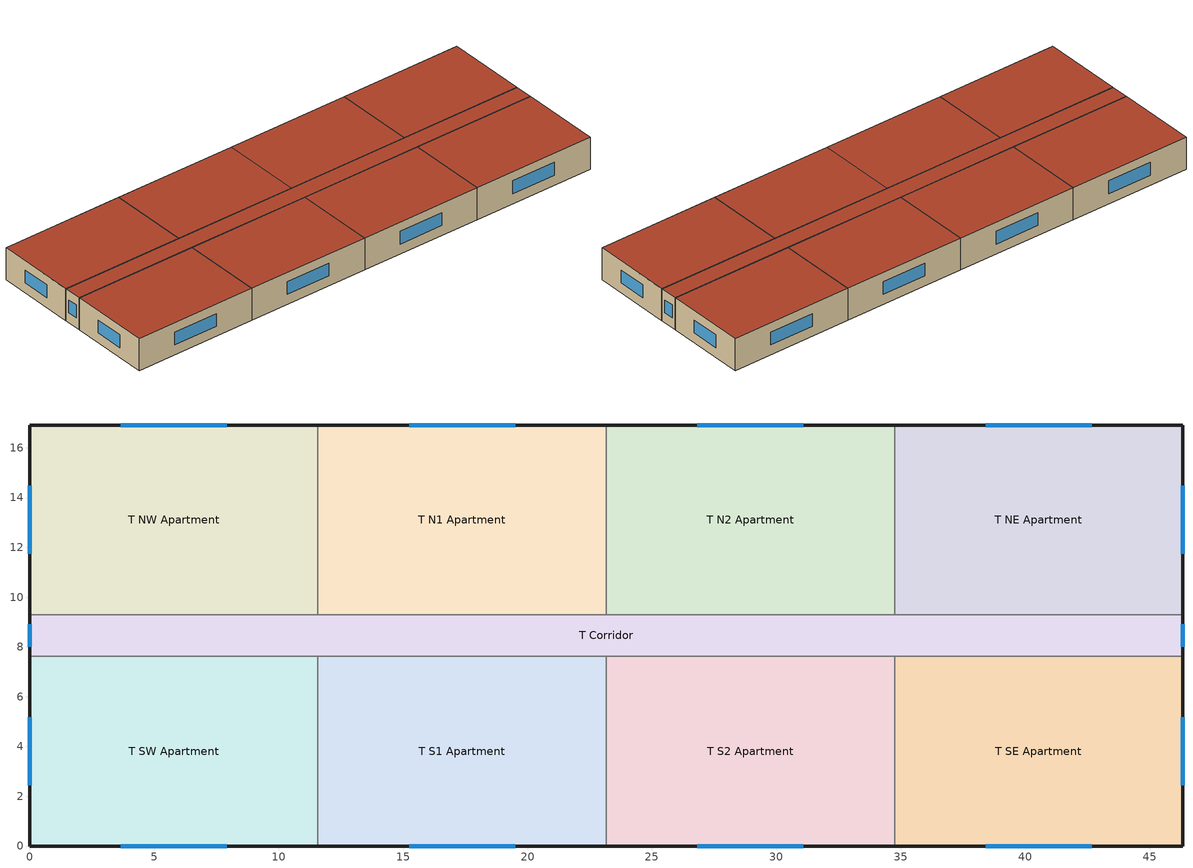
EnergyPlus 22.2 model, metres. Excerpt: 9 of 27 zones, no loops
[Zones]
T SW Apartment
 floor adiabatic (INT-FLOOR-TOPSIDE): 0,7.62 11.58,7.62 11.58,0 0,0 z9.14
 wall outside (Steel Frame Res Ext Wall): 0,7.62 0,0 11.58,0 z9.14:12.19
 wall to T Corridor (int-walls): 11.58,7.62 0,7.62 z9.14:12.19
 wall to T S1 Apartment (int-walls): 11.58,0 11.58,7.62 z9.14:12.19
 window (Window Res Operable): 0,5.18 0,2.44 / 3.66,0 7.92,0 z10.1:11.32
 roof outside (IEAD Res Roof): 11.58,0 11.58,7.62 0,7.62 0,0 z12.19
T NW Apartment
 floor adiabatic (INT-FLOOR-TOPSIDE): 0,16.92 11.58,16.92 11.58,9.3 0,9.3 z9.14
 wall outside (Steel Frame Res Ext Wall): 11.58,16.92 0,16.92 0,9.3 z9.14:12.19
 wall to T Corridor (int-walls): 0,9.3 11.58,9.3 z9.14:12.19
 wall to T N1 Apartment (int-walls): 11.58,9.3 11.58,16.92 z9.14:12.19
 window (Window Res Operable): 7.92,16.92 3.66,16.92 / 0,14.48 0,11.73 z10.1:11.32
 roof outside (IEAD Res Roof): 11.58,9.3 11.58,16.92 0,16.92 0,9.3 z12.19
T SE Apartment
 floor adiabatic (INT-FLOOR-TOPSIDE): 34.75,7.62 46.33,7.62 46.33,0 34.75,0 z9.14
 wall outside (Steel Frame Res Ext Wall): 34.75,0 46.33,0 46.33,7.62 z9.14:12.19
 wall to T Corridor (int-walls): 46.33,7.62 34.75,7.62 z9.14:12.19
 wall to T S2 Apartment (int-walls): 34.75,7.62 34.75,0 z9.14:12.19
 window (Window Res Operable): 46.33,2.44 46.33,5.18 / 38.4,0 42.67,0 z10.1:11.32
 roof outside (IEAD Res Roof): 46.33,0 46.33,7.62 34.75,7.62 34.75,0 z12.19
T NE Apartment
 floor adiabatic (INT-FLOOR-TOPSIDE): 34.75,16.92 46.33,16.92 46.33,9.3 34.75,9.3 z9.14
 wall outside (Steel Frame Res Ext Wall): 46.33,9.3 46.33,16.92 34.75,16.92 z9.14:12.19
 wall to T Corridor (int-walls): 34.75,9.3 46.33,9.3 z9.14:12.19
 wall to T N2 Apartment (int-walls): 34.75,16.92 34.75,9.3 z9.14:12.19
 window (Window Res Operable): 42.67,16.92 38.4,16.92 / 46.33,11.73 46.33,14.48 z10.1:11.32
 roof outside (IEAD Res Roof): 46.33,9.3 46.33,16.92 34.75,16.92 34.75,9.3 z12.19
T N1 Apartment
 floor adiabatic (INT-FLOOR-TOPSIDE): 11.58,16.92 23.16,16.92 23.16,9.3 11.58,9.3 z9.14
 wall outside (Steel Frame Res Ext Wall): 23.16,16.92 11.58,16.92 z9.14:12.19
 wall to T Corridor (int-walls): 11.58,9.3 23.16,9.3 z9.14:12.19
 wall to T N2 Apartment (int-walls): 23.16,9.3 23.16,16.92 z9.14:12.19
 window (Window Res Operable): 19.51,16.92 15.24,16.92 z10.1:11.32
 roof outside (IEAD Res Roof): 23.16,9.3 23.16,16.92 11.58,16.92 11.58,9.3 z12.19
T N2 Apartment
 floor adiabatic (INT-FLOOR-TOPSIDE): 23.16,16.92 34.75,16.92 34.75,9.3 23.16,9.3 z9.14
 wall outside (Steel Frame Res Ext Wall): 34.75,16.92 23.16,16.92 z9.14:12.19
 wall to T Corridor (int-walls): 23.16,9.3 34.75,9.3 z9.14:12.19
 window (Window Res Operable): 31.09,16.92 26.82,16.92 z10.1:11.32
 roof outside (IEAD Res Roof): 34.75,9.3 34.75,16.92 23.16,16.92 23.16,9.3 z12.19
T S1 Apartment
 floor adiabatic (INT-FLOOR-TOPSIDE): 11.58,7.62 23.16,7.62 23.16,0 11.58,0 z9.14
 wall outside (Steel Frame Res Ext Wall): 11.58,0 23.16,0 z9.14:12.19
 wall to T Corridor (int-walls): 23.16,7.62 11.58,7.62 z9.14:12.19
 wall to T S2 Apartment (int-walls): 23.16,0 23.16,7.62 z9.14:12.19
 window (Window Res Operable): 15.24,0 19.51,0 z10.1:11.32
 roof outside (IEAD Res Roof): 23.16,0 23.16,7.62 11.58,7.62 11.58,0 z12.19
T S2 Apartment
 floor adiabatic (INT-FLOOR-TOPSIDE): 23.16,7.62 34.75,7.62 34.75,0 23.16,0 z9.14
 wall outside (Steel Frame Res Ext Wall): 23.16,0 34.75,0 z9.14:12.19
 wall to T Corridor (int-walls): 34.75,7.62 23.16,7.62 z9.14:12.19
 window (Window Res Operable): 26.82,0 31.09,0 z10.1:11.32
 roof outside (IEAD Res Roof): 34.75,0 34.75,7.62 23.16,7.62 23.16,0 z12.19
T Corridor
 floor adiabatic (INT-FLOOR-TOPSIDE): 0,9.3 46.33,9.3 46.33,7.62 0,7.62 z9.14
 wall outside (Steel Frame Res Ext Wall): 0,9.3 0,7.62 / 46.33,7.62 46.33,9.3 z9.14:12.19
 window (Window Res Operable): 0,8.91 0,8 / 46.33,8 46.33,8.91 z10.1:11.32
 roof outside (IEAD Res Roof): 46.33,7.62 46.33,9.3 0,9.3 0,7.62 z12.19
[Building]
Ref Bldg Midrise Apartment Pre1980_v1.3_5.0: North Axis {deg}=0; Terrain=City; Loads Convergence Tolerance Value {W}=0.04; Temperature Convergence Tolerance Value {deltaC}=0.2; Solar Distribution=FullInteriorAndExterior; Maximum Number of Warmup Days=25; Minimum Number of Warmup Days=6
[Site:Location]
USA MT-HELENA: Latitude {deg}=46.58; Longitude {deg}=-112; Time Zone {hr}=-7; Elevation {m}=1188
[SizingPeriod:DesignDay] Day of Month=21; Humidity Condition Type=Wetbulb; Barometric Pressure {Pa}=87844; Rain Indicator=No; Snow Indicator=No; Daylight Saving Time Indicator=No; Solar Model Indicator=ASHRAEClearSky
Name | Month | Day Type | Maximum Dry-Bulb Temperature {C} | Daily Dry-Bulb Temperature Range {deltaC} | Wetbulb or DewPoint at Maximum Dry-Bulb {C} | Wind Speed {m/s} | Wind Direction {deg} | Sky Clearness
HELENA Ann Htg 99.6% Condns DB | 1 | WinterDesignDay | -27.3 | 0 | -27.3 | 1.7 | 300 | 0
HELENA Ann Clg .4% Condns WB=>MDB | 7 | SummerDesignDay | 28.4 | 15.7 | 17.7 | 4.9 | 290 | 1
[Site:WaterMainsTemperature]
Calculation Method=CORRELATION; Annual Average Outdoor Air Temperature {C}=6.76; Maximum Difference In Monthly Average Outdoor Air Temperatures {deltaC}=27.7
[Site:GroundTemperature:BuildingSurface]
19.119, 19.149, 19.147, 19.203, 19.279, 20.043, 21.32, 20.987, 19.824, 19.408, 19.293, 19.174
[Construction]
Steel Frame Res Ext Wall: Wood Siding, Steel Frame Res Wall Insulation, 1/2IN Gypsum
IEAD Res Roof: Roof Membrane, IEAD Res Roof Insulation, Metal Decking
int-walls: 1/2IN Gypsum, 1/2IN Gypsum
INT-FLOOR-TOPSIDE: MAT-CC05 4 HW CONCRETE, CP02 CARPET PAD
Window Res Operable: Res Operable Assembly Window
InteriorFurnishings: Std Wood 6inch
[Material] Thermal Absorptance=0.9
Name | Roughness | Thickness {m} | Conductivity {W/m-K} | Density {kg/m3} | Specific Heat {J/kg-K} | Solar Absorptance | Visible Absorptance
Steel Frame Res Wall Insulation | MediumRough | 0.0438366 | 0.049 | 265 | 836.8 | 0.7 | 0.7
IEAD Res Roof Insulation | MediumRough | 0.134188 | 0.049 | 265 | 836.8 | 0.7 | 0.7
Std Wood 6inch | MediumSmooth | 0.15 | 0.12 | 540 | 1210 | 0.7 | 0.7
Wood Siding | MediumSmooth | 0.01 | 0.11 | 544.62 | 1210 | 0.78 | 0.78
1/2IN Gypsum | Smooth | 0.0127 | 0.16 | 784.9 | 830 | 0.92 | 0.92
Roof Membrane | VeryRough | 0.0095 | 0.16 | 1121.29 | 1460 | 0.7 | 0.7
Metal Decking | MediumSmooth | 0.0015 | 45.006 | 7680 | 418.4 | 0.7 | 0.3
MAT-CC05 4 HW CONCRETE | Rough | 0.1016 | 1.311 | 2240 | 836.8 | 0.7 | 0.7
[WindowMaterial:SimpleGlazingSystem]
Res Operable Assembly Window: U-Factor {W/m2-K}=3.52036; Solar Heat Gain Coefficient=0.41
[Material:NoMass]
CP02 CARPET PAD: Roughness=VeryRough; Thermal Resistance {m2-K/W}=0.2165; Thermal Absorptance=0.9; Solar Absorptance=0.7; Visible Absorptance=0.8
[Zone] Type=1; Multiplier=1; Floor Area {m2}=autocalculate; Part of Total Floor Area=Yes
T SW Apartment; T NW Apartment; T SE Apartment; T NE Apartment; T N1 Apartment; T N2 Apartment; T S1 Apartment; T S2 Apartment; T Corridor
[People] Number of People Schedule=APT_OCC_SCH; Number of People Calculation Method=People; Number of People=2.5; Fraction Radiant=0.3; Sensible Heat Fraction=AUTOCALCULATE; Activity Level Schedule=ACTIVITY_SCH; Enable ASHRAE 55 Comfort Warnings=No; Mean Radiant Temperature Calculation Type=ZoneAveraged; Work Efficiency Schedule=WORK_EFF_SCH; Clothing Insulation Calculation Method=ClothingInsulationSchedule; Clothing Insulation Schedule=CLOTHING_SCH; Air Velocity Schedule=AIR_VELO_SCH; Thermal Comfort Model 1 Type=FANGER
Name | Zone or ZoneList or Space or SpaceList
T SW Apartment People | T SW Apartment
T NW Apartment People | T NW Apartment
T SE Apartment People | T SE Apartment
T NE Apartment People | T NE Apartment
T N1 Apartment People | T N1 Apartment
T N2 Apartment People | T N2 Apartment
T S1 Apartment People | T S1 Apartment
T S2 Apartment People | T S2 Apartment
[Lights] Design Level Calculation Method=Watts/Area; Return Air Fraction=0; Fraction Radiant=0.7; Fraction Visible=0.2; Fraction Replaceable=1; Return Air Fraction Calculated from Plenum Temperature=No
Name | Zone or ZoneList or Space or SpaceList | Schedule | Watts per Zone Floor Area {W/m2}
T Corridor_Lights | T Corridor | COR_LIGHT_SCH | 9.9
T SW Apartment_Lights | T SW Apartment | APT_LIGHT_SCH | 3.88
T NW Apartment_Lights | T NW Apartment | APT_LIGHT_SCH | 3.88
T SE Apartment_Lights | T SE Apartment | APT_LIGHT_SCH | 3.88
T NE Apartment_Lights | T NE Apartment | APT_LIGHT_SCH | 3.88
T N1 Apartment_Lights | T N1 Apartment | APT_LIGHT_SCH | 3.88
T N2 Apartment_Lights | T N2 Apartment | APT_LIGHT_SCH | 3.88
T S1 Apartment_Lights | T S1 Apartment | APT_LIGHT_SCH | 3.88
T S2 Apartment_Lights | T S2 Apartment | APT_LIGHT_SCH | 3.88
[ElectricEquipment] Schedule=APT_EQP_SCH; Design Level Calculation Method=Watts/Area; Watts per Zone Floor Area {W/m2}=5.38; Fraction Latent=0; Fraction Radiant=0.5; Fraction Lost=0
Name | Zone or ZoneList or Space or SpaceList
T SW Apartment_PlugMisc_Equip | T SW Apartment
T NW Apartment_PlugMisc_Equip | T NW Apartment
T SE Apartment_PlugMisc_Equip | T SE Apartment
T NE Apartment_PlugMisc_Equip | T NE Apartment
T N1 Apartment_PlugMisc_Equip | T N1 Apartment
T N2 Apartment_PlugMisc_Equip | T N2 Apartment
T S1 Apartment_PlugMisc_Equip | T S1 Apartment
T S2 Apartment_PlugMisc_Equip | T S2 Apartment
[Exterior:Lights]
Exterior Facade Lighting: Schedule=ALWAYS_ON; Design Level {W}=6436; Control Option=AstronomicalClock
[ZoneInfiltration:DesignFlowRate] Schedule=INFIL_SCH; Design Flow Rate Calculation Method=Flow/ExteriorArea; Flow Rate per Exterior Surface Area {m3/s-m2}=0.001133; Constant Term Coefficient=1; Temperature Term Coefficient=0; Velocity Term Coefficient=0; Velocity Squared Term Coefficient=0
Name | Zone or ZoneList or Space or SpaceList
T Corridor_Infiltration | T Corridor
T SW Apartment_Infiltration | T SW Apartment
T NW Apartment_Infiltration | T NW Apartment
T SE Apartment_Infiltration | T SE Apartment
T NE Apartment_Infiltration | T NE Apartment
T N1 Apartment_Infiltration | T N1 Apartment
T N2 Apartment_Infiltration | T N2 Apartment
T S1 Apartment_Infiltration | T S1 Apartment
T S2 Apartment_Infiltration | T S2 Apartment
[InternalMass] Construction=InteriorFurnishings
Name | Zone or ZoneList | Surface Area {m2}
T Corridor Internal Mass | T Corridor | 155.3169
T SW Apartment Internal Mass | T SW Apartment | 176.4974
T NW Apartment Internal Mass | T NW Apartment | 176.4974
T SE Apartment Internal Mass | T SE Apartment | 176.4974
T NE Apartment Internal Mass | T NE Apartment | 176.4974
T N1 Apartment Internal Mass | T N1 Apartment | 176.4974
T N2 Apartment Internal Mass | T N2 Apartment | 176.4974
T S1 Apartment Internal Mass | T S1 Apartment | 176.4974
T S2 Apartment Internal Mass | T S2 Apartment | 176.4974
[ZoneHVAC:UnitHeater] Availability Schedule=ALWAYS_ON; Maximum Supply Air Flow Rate {m3/s}=AUTOSIZE; Supply Air Fan Operation During No Heating=No; Maximum Hot Water or Steam Flow Rate {m3/s}=AUTOSIZE; Minimum Hot Water or Steam Flow Rate {m3/s}=0; Heating Convergence Tolerance=0.001
Name | Supply Air Fan | Heating Coil
M Corridor Unit Heater | M Corridor Unit HeaterFan | M Corridor Unit Heater coil
T Corridor Unit Heater | T Corridor Unit HeaterFan | T Corridor Unit Heater coil
[Coil:Heating:Electric] Availability Schedule=ALWAYS_ON; Efficiency=1; Nominal Capacity {W}=AUTOSIZE
G Corridor Unit Heater coil; M Corridor Unit Heater coil; T Corridor Unit Heater coil
[Fan:ConstantVolume] Availability Schedule=ALWAYS_ON; Fan Total Efficiency=0.53625; Pressure Rise {Pa}=49.8; Maximum Flow Rate {m3/s}=AUTOSIZE; Motor Efficiency=0.825; Motor In Airstream Fraction=1
G Corridor Unit HeaterFan; M Corridor Unit HeaterFan; T Corridor Unit HeaterFan
[Zone equipment]
T Corridor: T Corridor Unit Heater
[Sizing:Zone]
T Corridor: Zone Cooling Design Supply Air Temperature Input Method=SupplyAirTemperature; Zone Cooling Design Supply Air Temperature {C}=11.1; Zone Heating Design Supply Air Temperature Input Method=SupplyAirTemperature; Zone Heating Design Supply Air Temperature {C}=40; Zone Cooling Design Supply Air Humidity Ratio {kgWater/kgDryAir}=0.0085; Zone Heating Design Supply Air Humidity Ratio {kgWater/kgDryAir}=0.008; Design Specification Outdoor Air Object=SZ DSOA T Corridor; Cooling Design Air Flow Method=DesignDayWithLimit; Cooling Minimum Air Flow {m3/s}=0; Cooling Minimum Air Flow Fraction=0; Heating Design Air Flow Method=DesignDay; Heating Design Air Flow Rate {m3/s}=0; Account for Dedicated Outdoor Air System=No; Dedicated Outdoor Air System Control Strategy=NeutralSupplyAir; Dedicated Outdoor Air Low Setpoint Temperature for Design {C}=autosize; Dedicated Outdoor Air High Setpoint Temperature for Design {C}=autosize; Zone Load Sizing Method=Sensible Load Only No Latent Load; Zone Latent Cooling Design Supply Air Humidity Ratio Input Method=HumidityRatioDifference; Zone Cooling Design Supply Air Humidity Ratio Difference {kgWater/kgDryAir}=0.005; Zone Latent Heating Design Supply Air Humidity Ratio Input Method=HumidityRatioDifference; Zone Humidification Design Supply Air Humidity Ratio Difference {kgWater/kgDryAir}=0.005
[DesignSpecification:OutdoorAir]
SZ DSOA T Corridor: Outdoor Air Method=Flow/Zone; Outdoor Air Flow per Person {m3/s-person}=0; Outdoor Air Flow per Zone Floor Area {m3/s-m2}=0; Outdoor Air Flow per Zone {m3/s}=0
[ZoneControl:Thermostat]
T Corridor Thermostat: Zone or ZoneList=T Corridor; Control Type Schedule=Dual Zone Control Type Sched; Control 1=T Corridor DualSPSched
[ThermostatSetpoint:DualSetpoint]
T Corridor DualSPSched: Heating Setpoint Temperature Schedule=UnitHeater_HtgSP_Sch; Cooling Setpoint Temperature Schedule=UnitHeater_ClgSP_Sch
[UtilityCost:Tariff]
Name | Output Meter | Conversion Factor Choice | Demand Window Length | Monthly Charge or Variable | Group
NorthWesternEnergy_GS-1_GeneralServiceDemand | Electricity:Facility | kWh | HalfHour | 8.02 | Comm Elec
NorthWesternEnergy_GS-1_GeneralService | Electricity:Facility | kWh | HalfHour | 6.87 | Comm Elec
MT_EIAMonthlyRateGas | NaturalGas:Facility | MCF |  | 0 | Comm Gas
[UtilityCost:Charge:Simple] Season=Annual
Name | Utility Cost Charge Simple | Tariff | Source Variable | Category Variable | Cost per Unit Value or Variable
 | SupplyEnergyCharge | NorthWesternEnergy_GS-1_GeneralServiceDemand | TotalEnergy | EnergyCharges | 0.042201
 | SupplyDeferredEnergyCharge | NorthWesternEnergy_GS-1_GeneralServiceDemand | TotalEnergy | EnergyCharges | 0.000139
 | TransmissionDemandCharge | NorthWesternEnergy_GS-1_GeneralServiceDemand | TotalDemand | DemandCharges | 2.648963
 | DistributionEnergyCharge | NorthWesternEnergy_GS-1_GeneralServiceDemand | TotalEnergy | EnergyCharges | 0.004283
 | DistributionDemandCharge | NorthWesternEnergy_GS-1_GeneralServiceDemand | TotalDemand | DemandCharges | 5.399851
 | CTC-QFEnergyCharge | NorthWesternEnergy_GS-1_GeneralServiceDemand | TotalEnergy | EnergyCharges | 0.002345
 | USBCEnergyCharge | NorthWesternEnergy_GS-1_GeneralServiceDemand | TotalEnergy | EnergyCharges | 0.001143
 | TaxofTwoPercent | NorthWesternEnergy_GS-1_GeneralServiceDemand | SubTotal | Taxes | 0.02
 | SupplyEnergyCharge | NorthWesternEnergy_GS-1_GeneralService | TotalEnergy | EnergyCharges | 0.038175
 | SupplyDeferredEnergyCharge | NorthWesternEnergy_GS-1_GeneralService | TotalEnergy | EnergyCharges | 0.000139
 | TransmissionEnergyCharge | NorthWesternEnergy_GS-1_GeneralService | TotalEnergy | EnergyCharges | 0.00739
 | DistributionEnergyCharge | NorthWesternEnergy_GS-1_GeneralService | TotalEnergy | EnergyCharges | 0.034219
 | CTC-QFEnergyCharge | NorthWesternEnergy_GS-1_GeneralService | TotalEnergy | EnergyCharges | 0.002345
 | USBCEnergyCharge | NorthWesternEnergy_GS-1_GeneralService | TotalEnergy | EnergyCharges | 0.001143
 | TaxofTwoPercent | NorthWesternEnergy_GS-1_GeneralService | SubTotal | Taxes | 0.02
 | MonthlyRateGasCharge | MT_EIAMonthlyRateGas | totalEnergy | EnergyCharges | MT_MonthlyGasRates
 | TaxofTwoPercent | MT_EIAMonthlyRateGas | SubTotal | Taxes | 0.02
[UtilityCost:Qualify]
Utility Cost Qualify=MaxDemand1000kw; Tariff=NorthWesternEnergy_GS-1_GeneralService; Variable=TotalDemand; Qualify Type=Maximum; Threshold Value or Variable=1000; Season=Annual; Threshold Test=Count; Number of Months=1
[UtilityCost:Variable]
MT_MonthlyGasRates: Tariff=MT_EIAMonthlyRateGas; Variable Type=Currency; January Value=8.09; February Value=8.5; March Value=8.64; April Value=8.95; May Value=9.64; June Value=10.33; July Value=10.97; August Value=11.14; September Value=10.37; October Value=9.36; November Value=7.72; December Value=7.66
[Schedule:Compact]
ALWAYS_ON; INFIL_SCH; COR_LIGHT_SCH: Through: 12/31, For: AllDays, Until: 24:00, 1
APT_OCC_SCH: Through: 12/31, For: AllDays, Until: 7:00, 1, Until: 8:00, 0.85, Until: 9:00, 0.39, Until: 16:00, 0.25, Until: 17:00, 0.3, Until: 18:00, 0.52, Until: 21:00, 0.87, Until: 24:00, 1
APT_LIGHT_SCH: Through: 12/31, For: AllDays, Until: 04:00, 0.067, Until: 05:00, 0.187, Until: 06:00, 0.394, Until: 07:00, 0.44, Until: 08:00, 0.393, Until: 09:00, 0.172, Until: 15:00, 0.119, Until: 16:00, 0.206, Until: 17:00, 0.439, Until: 18:00, 0.616, Until: 19:00, 0.829, Until: 20:00, 0.986, Until: 21:00, 1, Until: 22:00, 0.692, Until: 23:00, 0.384, Until: 24:00, 0.16
APT_EQP_SCH: Through: 12/31, For: AllDays, Until: 1:00, 0.45, Until: 2:00, 0.41, Until: 3:00, 0.39, Until: 5:00, 0.38, Until: 6:00, 0.43, Until: 7:00, 0.54, Until: 8:00, 0.65, Until: 9:00, 0.66, Until: 10:00, 0.67, Until: 11:00, 0.69, Until: 12:00, 0.7, Until: 13:00, 0.69, Until: 14:00, 0.66, Until: 15:00, 0.65, Until: 16:00, 0.68, Until: 17:00, 0.8, Until: 19:00, 1, Until: 20:00, 0.93, Until: 21:00, 0.89, Until: 22:00, 0.85, Until: 23:00, 0.71, Until: 24:00, 0.58
ACTIVITY_SCH: Through: 12/31, For: AllDays, Until: 24:00, 120
WORK_EFF_SCH: Through: 12/31, For: AllDays, Until: 24:00, 0
AIR_VELO_SCH: Through: 12/31, For: AllDays, Until: 24:00, 0.2
CLOTHING_SCH: Through: 04/30, For: AllDays, Until: 24:00, 1, Through: 09/30, For: AllDays, Until: 24:00, 0.5, Through: 12/31, For: AllDays, Until: 24:00, 1
UnitHeater_ClgSP_Sch: THROUGH: 12/31, FOR:AllDays, UNTIL: 24:00, 40
UnitHeater_HtgSP_Sch: THROUGH: 12/31, FOR:AllDays, UNTIL: 24:00, 15.6
Dual Zone Control Type Sched: Through: 12/31, For: AllDays, Until: 24:00, 4
